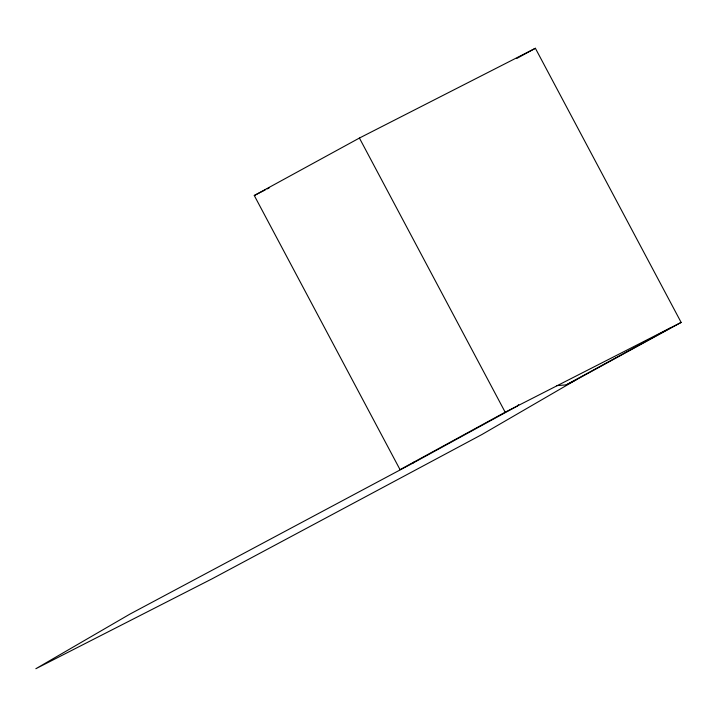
<?xml version="1.0" encoding="UTF-8"?>
<svg xmlns="http://www.w3.org/2000/svg" width="717" height="717" viewBox="0 0 717 717"><rect width="100%" height="100%" fill="white"/><g stroke="black" fill="none" stroke-linecap="round" stroke-linejoin="round"><path stroke-width="1.08" d="M681.15 322.426L505.18 412.203L400.05 469.671L254.275 195.517L359.414 138.049L535.384 48.281L681.15 322.426L576.02 379.893L481.905 434.529L211.82 578.951L35.85 668.719L129.965 614.084L413.001 463.057L414.623 461.569M518.705 404.675L517.082 406.172L413.001 463.057M516.715 58.48L535.384 48.281M556.464 385.638L566.197 384.904L670.278 328.01M254.275 195.517L265.209 189.933M267.199 188.921L269.189 187.908M566.197 384.904L576.02 379.893M359.414 138.049L505.18 412.203"/></g></svg>
